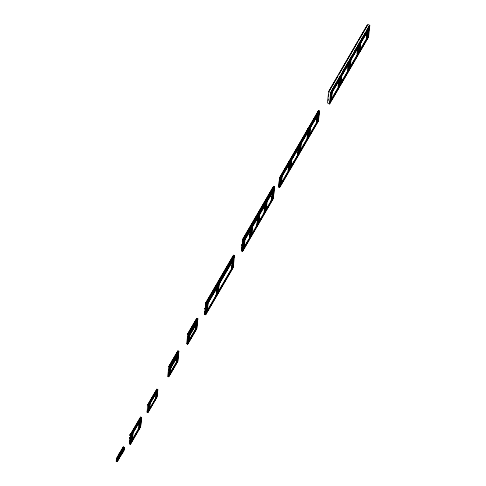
<?xml version="1.0" encoding="UTF-8"?>
<svg xmlns="http://www.w3.org/2000/svg" width="486" height="486" viewBox="0 0 486 486"><rect width="100%" height="100%" fill="white"/><g stroke="black" fill="none" stroke-linecap="round" stroke-linejoin="round"><path stroke-width="0.73" d="M169.729 367.124L168.842 366.499L178.004 350.941L168.879 366.632L169.681 367.088L168.666 376.778L167.804 376.31L168.83 366.505L169.827 367.07L168.66 376.772L177.785 361.201L178.805 351.39L177.979 350.971M187.809 333.894L196.958 318.318L197.784 318.737L196.745 328.548L187.639 344.118L186.782 343.657L187.803 333.846L188.708 334.471L187.821 333.846L196.866 318.287M119.307 453.796L119.307 453.796A6.373 6.263 6.3 0 0 118.499 455.188L118.572 455.285A6.136 6.032 6.3 0 1 119.343 453.918L119.131 454.331M169.298 375.623L169.985 368.91L178.089 355.072L177.287 361.906L169.207 375.569M170.325 366.335L169.985 369.02L178.058 354.956L178.368 352.544L170.288 366.401M188.276 342.964L188.926 336.19L197.097 322.163L196.265 329.253L188.185 342.909M196.283 329.162L196.909 322.461L188.957 336.367L188.951 335.96L188.331 342.873M318.087 111.701L280.203 176.922L281.194 177.487L280.027 186.697L308.513 137.781L309.527 128.486L308.501 137.787L317.99 121.476L319.102 112.26L317.947 121.324L318.561 120.492L280.009 186.618M280.094 186.648L279.535 187.523L278.666 187.08L279.626 177.748L280.647 178.259L319.533 111.215L318.707 110.644L318.518 112.059M331.209 100.657L338.475 88.185L339.422 79.753L332.12 92.188M358.413 54.183L339.483 86.654L340.558 77.389L349.987 60.981L349.063 70.288L358.431 54.177L359.519 44.791L369.044 28.401L367.878 37.75L368.096 35.587M359.561 42.975L359.446 44.949L350.072 61.042M369.062 26.621L369.062 28.231L331.021 93.828L369.062 28.231L369.251 26.505L360.193 41.887L360.096 43.54M367.975 37.732L368.534 36.815L369.785 25.43L367.787 24.3L328.736 91.496L327.479 102.874L329.484 104.004L329.994 103.123L331.215 91.751L340.249 76.411L339.914 78.258M359.628 42.975L340.729 75.488L339.477 86.794L329.994 103.123M330.097 102.904L331.027 93.434L331.021 93.828L340.607 77.365L340.662 75.512M338.748 74.461L357.775 41.681L338.851 74.37M318.421 112.114L318.622 110.656L279.687 177.852L318.579 110.699M278.691 187.049L279.644 177.694L280.635 178.24L279.523 187.547L280.519 178.234L319.539 111.106L318.488 120.406M358.54 53.982L367.92 37.744L358.498 54.025L359.373 44.657M118.876 454.586L119.513 453.875M129.884 438.25L129.847 438.651L129.774 438.05M130.114 435.146L130.594 435.116L130.139 434.897L130.4 435.596L130.157 435.164M204.661 312.443L205.135 312.449L204.97 312.711M205.785 303.944C207.048 303.367 204.448 304.394 205.791 305.263M241.809 248.303C242.629 248.455 241.275 248.018 241.512 249.148M242.38 245.442L241.913 245.187L242.21 246.098L241.894 245.053L242.192 245.886L241.985 245.072L242.259 245.327M242.757 241.627L242.338 241.427L242.745 240.479M264.591 202.668L264.627 202.468M288.842 162.275L288.921 161.37L289.699 161.091M307.729 129.057C307.966 130.564 307.438 128.365 308.513 129.069M129.306 441.847L129.367 441.385L129.987 441.543M129.914 440.65L129.434 441.13L130.017 441.3M129.792 440.966C128.662 441.841 130.722 440.359 129.507 441.009M129.847 437.758C129.944 439.301 129.197 438.475 130.436 437.54M131.001 434.241C131.19 433.53 129.148 435.432 130.479 435.104M130.242 434.946L130.643 434.016M130.503 434.909C129.707 434.715 130.971 433.889 130.625 434.66M129.792 441.355L129.634 441.015M205.025 311.374L204.819 312.996M204.983 308.914L205.043 308.458L205.517 308.993L205.074 308.701L205.128 309.035M204.831 312.316C204.351 311.745 205.912 311.368 204.879 311.593M204.758 311.805L205.08 311.575L205.22 311.994M205.693 308.367L205.28 307.99L205.335 308.695M205.335 308.798C204.922 308.173 205.669 307.687 205.426 307.778M241.433 249.111L241.493 248.656M241.785 248.996L241.651 248.632L241.451 248.941M241.767 248.401L241.694 248.717M241.979 245.047L242.247 244.592L242.247 245.217M242.277 241.487L242.386 240.928M241.894 245.053L242.101 244.695L242.283 245.096M242.714 240.345L242.295 241.317L242.642 241.821M242.702 241.305L242.678 240.77M242.49 240.849L242.569 240.455M264.487 202.735L264.621 202.547M307.875 129.379L307.845 129.713L308.233 128.747M308.397 128.826L307.82 128.845L308.367 129.155M308.318 128.887L308.185 129.197M130.035 438.907C128.93 438.366 131.226 437.837 129.969 437.613M205.323 311.921L204.667 312.194L204.946 312.893M205.876 305.135L205.529 304.57L205.979 304.825M241.985 249.045L241.536 248.759L241.882 249.354M242.344 241.481L242.763 240.995M288.793 162.269C288.884 162.573 288.556 161.595 288.982 162.524M307.784 129.136L307.893 129.665M307.79 129.543L307.924 128.918L308.276 129.039M116.276 461.123L116.5 458.59L123.244 446.986C128.286 448.754 116.391 459.191 117.229 461.639L116.227 461.074L117.229 461.639L117.503 459.155L124.246 447.551L123.262 446.986L123.11 448.232M117.709 460.643C118.444 453.566 117.424 464.634 117.819 459.112M122.861 450.346L118.748 457.198L118.602 458.857L122.527 451.883L122.873 450.34L122.502 451.931M118.602 458.857L118.876 457.186M123.602 448.693L123.42 450.856L123.608 448.59L122.648 448.183L123.651 448.748L117.934 458.577M123.93 449.884L124.203 447.399L117.375 459.13L117.071 461.682L123.869 450.006M129.41 441.361L129.689 442.43L129.501 440.936M130.175 435.322L130.418 435.808L130.23 434.308M130.005 437.819L129.969 437.503M130.096 441.167L129.653 440.875L130.187 440.96M130.011 437.6C130.88 437.23 129.738 437.661 130.461 437.856M130.382 434.247L130.266 434.715L131.433 435.183L141.56 417.535L140.6 417.122L130.43 434.618L140.752 417.085M129.343 442.011L129.817 441.835L129.41 441.488L129.713 442.199L129.859 441.78L129.361 441.792L129.525 441.367M130.224 438.433L129.774 438.178L130.096 438.354M130.801 434.132L130.868 434.047M131.56 433.64L131.208 433.439L131.603 433.263M131.256 439.593L131.42 438.123M140.563 426.556L130.278 444.247L131.275 435.225L141.554 417.535L140.606 426.708L130.88 443.42L131.852 434.387L130.892 443.42L130.339 444.265L129.422 443.7L130.436 444.204L131.433 435.183L130.485 434.606M131.919 440.061L132.156 437.874M132.399 435.693L132.642 433.506M133.079 432.826L132.083 441.033L132.927 432.886L139.932 421.07L138.935 429.278L139.932 421.07M138.814 425.961L139.057 423.78M139.579 420.979L138.692 428.986L131.84 440.784M141.11 418.689L140.035 427.692L141.122 418.683L131.882 434.551M148.759 408.331L148.923 406.837M148.491 411.405L156.565 397.56L157.318 390.811L149.33 404.565L148.473 411.46L149.232 404.71M155.544 398.83L149.366 409.674L149.998 403.423L156.431 392.603L155.642 398.909L156.413 392.603M149.366 409.674L150.156 403.362M156.583 397.512L157.106 390.932M156.972 396.783L157.756 389.657L156.899 389.195L147.78 404.771L148.783 405.336L157.756 389.657L148.631 405.354L147.835 412.499L157.014 396.94L157.798 389.815L156.814 389.243M168.241 375.162L168.405 373.667M168.733 370.69L168.897 369.202M169.25 366.869L169.389 365.709M170.039 372.331L169.887 373.685L176.169 362.884L176.77 357.447M170.337 369.615L170.562 367.574M170.762 367.708L170.136 373.934L170.768 367.683L177.196 356.864L176.412 363.17L177.196 356.864M170.859 366.827L171.042 365.18L170.902 366.979M172.287 361.675L171.941 361.353A6.373 6.263 6.3 0 1 172.743 360.005L172.287 361.074M176.266 360.053L176.491 358.012M170.963 366.778L177.111 356.086L177.475 354.33L177.232 356.11L169.966 368.613L169.256 375.49M177.19 361.815L177.906 355.145M178.186 352.617L177.949 355.011M169.778 367.021L178.799 351.396L177.742 361.043M187.219 342.502L187.383 341.014M187.711 338.037L187.875 336.549M188.155 334.368L188.349 333.074L196.332 319.326M186.752 343.62L187.687 344.106L188.756 334.429L197.778 318.737L188.659 334.429L187.639 344.124L196.757 328.433M188.586 339.192L188.75 337.703M189.254 333.566L189.042 336.051L189.224 333.615L197.346 319.891L196.927 322.358M189.34 333.621L188.987 336.112L196.21 323.457L196.453 321.677L190.123 332.546L189.88 334.325M189.018 339.678L188.866 341.032L195.147 330.225L195.743 324.794M189.315 336.956L189.54 334.921M189.795 335.152L189.109 341.281L189.74 335.054L196.174 324.205L195.384 330.516L196.174 324.205M189.88 334.21L190.178 332.442M195.172 328.074L195.396 326.039M189.941 334.125L196.083 323.433L196.453 321.677M196.982 322.364L197.261 319.976M196.958 318.318L197.826 318.822L196.715 328.39M205.365 309.503L205.043 308.458M205.56 304.175L205.596 305.117M204.746 312.777L204.612 312.285M205.718 304.546C204.995 303.944 206.915 303.452 205.87 303.756M204.703 314.163L205.675 314.715L206.969 303.161L205.967 302.596L206.969 303.161L234.44 255.654L206.817 303.179L205.535 314.752L232.636 268.345L233.687 258.831L207.273 304.06L206.264 313.725L205.651 314.752L204.734 314.302L205.967 302.596L233.584 255.186L233.48 256.644M205.772 308.233L205.329 307.942L205.87 308.033M217.406 286.406L217.789 284.741L217.436 286.357L207.346 303.932L207.467 302.268M207.358 303.695L206.161 313.695M207.243 309.309L207.486 307.085M207.735 304.856L207.777 302.523M216.13 296.272L207.212 311.83L208.154 302.79L217.327 287.25L216.227 296.351L217.315 287.256M217.029 287.062L216.045 295.962L207.37 310.888M218.178 285.495L217.108 295.063L206.277 313.494M217.06 295.051L218.36 283.642M218.007 291.387L218.25 289.158M218.414 287.676L218.828 283.97M219.156 284.067L218.062 293.167L218.998 284.152L232.739 260.727L231.64 269.827L232.739 260.727M232.278 262.021L231.458 269.438L217.843 292.87M233.274 257.349L233.359 258.491L218.135 284.693M233.323 256.687L233.487 255.247L234.44 255.654L233.207 267.361L232.508 268.351M233.359 258.491L233.474 257.459M232.806 265.459L232.964 263.995M233.292 261.067L233.45 259.603M218.202 285.033L233.505 258.704L233.888 257.039L233.602 258.783L207.279 304.036M217.12 294.832L232.527 268.539L233.657 258.68M242.01 245.63L241.949 245.454M250.472 237.539L242.386 251.347L243.686 239.732L274.481 186.752L273.211 198.3L272.567 199.631L242.538 251.305L241.585 250.898L242.812 239.191L273.685 186.296L274.547 186.849L273.254 198.452L250.46 237.466M243.194 239.963L243.401 238.413M244.203 240.291L258.534 215.638L258.916 213.968L258.692 215.608L244.124 240.631L243.006 250.29M244.318 238.863L243.121 250.09M243.644 248.018L244.008 246.645M244.251 244.422L244.501 242.198M244.665 240.71L244.628 239.112M249.525 238.808L244.063 248.425L244.993 239.41L250.691 229.842L249.591 238.936L250.648 229.884M243.844 248.127L249.409 238.553L250.308 230.394M250.837 233.839L251.001 232.375M251.323 229.447L251.541 227.867L250.484 237.417M251.541 228.08L250.375 237.618M251.535 232.49L251.778 230.267M252.027 228.037L252.191 226.555M258.042 217.175L252.362 226.737L251.426 235.753L256.918 226.069L258.054 217.169L256.912 226.221M251.426 235.753L252.52 226.652M253.236 231.512L251.207 235.455L256.772 225.881L257.677 217.722M258.503 214.393L258.388 215.426L244.063 240.084M258.904 215.407L257.768 224.89M259.002 215.268L257.902 224.769M265.812 200.025L272.919 187.572L273.776 188.173L273.575 189.747L259.324 214.49L259.506 212.935M258.813 219.964L258.977 218.481M259.305 215.517L259.469 214.028M258.825 222.187L259.724 214.065L258.789 223.08L264.275 213.421L265.417 204.497L264.275 213.548M264.177 210.274L264.427 208.051M264.591 206.562L264.755 205.08M258.856 222.29L264.056 213.354L264.955 205.195M265.405 209.958L265.563 208.494M265.891 205.566L266.049 204.102M265.265 212.096L266.273 202.522L265.131 212.218M265.733 209.405L265.897 207.923M265.933 209.515L266.261 206.55M266.425 205.068L266.753 202.097M272.786 191.824L271.65 200.724L266.152 210.408L267.087 201.392L272.786 191.824L271.808 200.682L270.787 200.39M271.461 198.343L271.71 196.119M271.953 193.89L272.117 192.407M266.225 209.618L271.419 200.682L272.318 192.523M273.521 188.556L273.405 189.589L259.451 213.597M273.618 190.123L272.494 199.546M273.934 188.131L272.634 199.424M279.207 186.168L279.25 184.637M279.493 182.384L279.705 180.835M279.717 177.785L280.635 178.24L279.572 187.535M280.07 186.709L281.066 177.463L318.992 112.412L318.044 111.798M281.187 182.578L281.351 181.084M281.601 178.842L281.935 175.853M288.362 171.904L281.273 184.322L282.141 175.962L289.48 163.569L288.575 171.746L289.322 163.606M288.994 161.601L289.492 161.285L289.018 161.249M289.346 161.206L289.018 161.352M281.206 183.307L288.016 171.582L288.265 169.341M288.514 167.099L288.763 164.857M281.023 184.073L288.216 171.692L289.042 164.219M290.671 161.182L289.547 170.404L289.85 167.239M290.178 164.232L290.349 162.725M290.828 164.778L291.078 162.537M297.839 155.599L290.75 168.01L291.618 159.657L298.957 147.258L297.936 155.678L298.945 147.264M290.75 168.01L291.667 159.779L298.847 147.416M297.742 153.035L297.991 150.794M298.155 149.293L298.319 147.799M297.693 155.386L290.3 167.652L297.693 155.386L298.604 147.167M299.406 150.18L299.576 148.673M300.05 144.798L299.036 154.092L300.148 144.871L299.145 144.306L300.148 144.871M300.141 149.961L300.391 147.72M300.555 146.225L300.804 143.984M308.434 130.953L301.144 143.479L300.226 151.705L301.095 143.346L308.434 130.953L307.413 139.367L308.337 131.007M307.887 128.966L307.741 129.391M300.16 150.69L306.97 138.966L307.219 136.724M307.383 135.23L307.717 132.241M299.977 151.456L307.17 139.081L307.996 131.609M308.239 129.355L307.79 129.1M309.454 135.151L316.647 122.77L309.454 135.151L309.618 133.656M309.782 132.162L310.117 129.173M309.704 135.4L310.56 127.065L317.911 114.647L316.89 123.061L317.868 114.684M316.696 120.419L316.945 118.177M317.109 116.683L317.273 115.188M316.647 122.77L317.473 115.297M318.36 117.563L318.53 116.057M328.153 100.559L328.311 99.132M328.627 96.271L328.785 94.843M329.484 104.004L330.735 92.626L369.785 25.43M330.923 92.243L330.802 93.367L368.71 28.139L364.336 35.205M331.276 91.751L331.088 93.713M331.173 98.36L331.403 96.252M331.713 93.44L331.871 92.036M331.221 99.861L332.126 92.267M332.114 92.212L331.148 100.559M338.086 86.569L338.323 84.467M338.554 82.359L338.785 80.251M338.985 80.36L338.135 88.088L331.318 99.818M339.185 80.494L338.408 88.282L339.234 79.826M340.65 82.055L340.419 84.163L347.612 71.782L348.541 63.35M340.959 79.242L341.117 77.839M347.909 71.964L348.899 63.441L347.952 71.879L340.662 84.406L341.615 75.925M340.662 84.406L341.603 75.962M347.563 70.263L347.612 71.782M347.8 68.155L348.031 66.047M350.035 61.011L348.954 70.488L329.958 102.947M350.127 65.744L350.357 63.636M350.667 60.829L350.825 59.42M358.212 47.178L351.032 59.535L350.139 68.101L357.283 55.592L358.376 47.136L357.35 55.58M357.04 53.958L357.277 51.85M357.508 49.742L357.739 47.634M358.018 47.045L357.089 55.477L350.272 67.202M358.777 50.471L358.935 49.056M359.245 46.213L359.433 44.724M359.731 42.877L359.482 44.578L359.585 42.926M359.604 49.438L359.373 51.546L366.565 39.166L367.495 30.74M359.913 46.626L360.071 45.222M359.628 51.559L360.509 43.224L367.853 30.831L366.924 39.22L359.725 51.638L366.906 39.263L367.726 30.989M360.509 43.224L359.676 51.589M366.517 37.647L366.565 39.166M366.754 35.545L366.985 33.437M367.811 30.873L366.863 39.354M368.491 32.033L368.649 30.618M367.89 37.872L368.995 28.467M369.129 26.627L368.88 28.297M289.474 161.291L289.042 161.54L289.504 161.704M177.354 351.986L169.48 365.764M340.425 77.438L340.504 77.122M367.252 25.375L358.231 40.897L367.197 25.588M281.115 177.493L280.264 177.013M167.761 376.225L168.764 376.723L177.785 361.086M170.136 373.934L176.339 363.042M177.919 350.971L178.848 351.548L169.814 367.052M189.109 341.281L195.317 330.389M310.621 127.162L317.801 114.799M130.096 434.763L130.072 435.395M129.732 438.074L129.902 437.765M205.493 304.43L205.809 305.481M205.019 308.677L205.135 308.385M307.705 129.276L307.911 129.932M117.096 457.97L122.751 448.214M147.823 404.923L156.948 389.207M171.084 365.332L177.463 354.337M259.767 214.223L265.405 204.503M264.427 213.403L263.485 212.947M331.191 100.596L338.493 88.142M130.491 434.35L130.564 434.715M130.035 438.87L129.865 437.625L130.041 438.105M129.987 437.916L129.999 438.214M129.349 441.446L129.701 441.355M129.896 441.282L129.665 440.899L130.102 441.13M205.882 304.023L205.766 304.455L206.192 303.799M205.025 308.519L205.28 307.875M205.572 308.355L205.226 308.203M205.657 308.343L205.444 308.154M204.721 311.891L205.092 312.328M204.667 312.194L204.794 312.723M242.441 240.631L242.745 241.068M241.475 248.717L241.876 247.969M241.633 248.279L241.767 248.783M288.994 161.461L288.836 162.603M289.389 161.789L288.903 161.674M289.401 161.704L288.957 161.771M307.93 128.966L308.379 128.966L307.972 128.948M129.859 441.61L129.713 442.199L129.896 441.938M118.839 455.558L118.517 455.279L118.797 454.726M172.032 361.335L172.238 360.885M233.134 267.27L232.539 268.308M130.266 438.585L129.762 438.317L129.999 438.548M130.406 435.559L130.114 435.256M242.198 245.849L242.301 245.539M118.815 455.042L119.137 454.288M172.257 361.207L172.955 360.041L172.512 360.472M149.251 402.876L151.425 399.134M189.273 331.956L190.366 330.085M206.726 301.697L216.404 285.045M217.546 283.083L232.502 257.343M258.704 212.261L265.064 201.313M258.661 215.62L273.703 189.771M289.468 163.569L282.129 175.987M307.316 139.294L300.287 151.504M242.739 241.572L242.35 241.524M329.229 90.797L337.873 75.925M243.954 237.642L256.772 215.584M329.374 90.675L337.831 76.126M171.023 363.358L172.84 360.241M173.563 358.99L176.102 354.622M191.454 328.208L192.177 326.963M192.906 325.711L193.628 324.466M194.351 323.214L195.08 321.969M205.505 304.564L205.833 304.272M130.205 434.539L130.461 435.037M307.82 128.845L307.869 129.877M170.78 364.895L171.546 363.583M172.305 362.277L173.065 360.964M189.759 332.242L190.518 330.93M191.284 329.617L192.426 327.655M207.273 302.134L208.032 300.822M208.792 299.516L209.934 297.547M210.693 296.241L211.459 294.929M212.601 292.967L213.36 291.655M214.119 290.342L215.262 288.38M216.027 287.068L216.786 285.762M217.928 283.794L218.688 282.488M219.447 281.175L220.589 279.213M221.355 277.901L222.114 276.595M222.874 275.283L224.016 273.32M224.781 272.008L225.54 270.696M226.3 269.39L227.442 267.422M228.201 266.115L229.343 264.147M230.109 262.841L230.868 261.529M231.628 260.217L232.77 258.254M245.74 235.935L246.87 233.991M247.623 232.691L248.382 231.397M249.136 230.097L250.266 228.153M251.019 226.853L251.772 225.553M252.526 224.259L253.662 222.309M254.415 221.015L255.168 219.715M255.922 218.414L257.051 216.47M257.805 215.17L258.564 213.876M259.245 212.698L260.004 211.398M260.757 210.098L261.511 208.804M262.64 206.854L263.394 205.56M264.147 204.26L264.9 202.96M266.036 201.016L266.79 199.716M267.543 198.422L270.186 193.878M270.939 192.578L273.575 188.039M131.08 433.883L140.162 418.276M148.801 403.386L156.322 390.361M207.279 302.918L217.777 284.747M217.935 284.577L233.875 257.039M244.239 239.319L258.916 213.968M259.251 213.482L273.825 188.282M119.034 454.872L120.801 451.828M133.674 429.764L134.428 428.476M137.046 423.962L137.793 422.674M152.154 397.882L155.417 392.269M281.388 175.416L282.135 174.134M282.876 172.852L283.994 170.926M284.741 169.644L285.489 168.363M286.23 167.081L288.095 163.873M291.612 157.829L294.218 153.339M296.454 149.494L297.572 147.568M301.83 140.235L302.948 138.316M305.184 134.464L307.413 130.57M310.566 125.212L312.802 121.366M313.92 119.441L315.779 116.233M207.097 303.683L217.376 285.999M171.285 365.903L176.995 356.08M188.744 335.869L189.504 334.556M190.263 333.25L195.973 323.427M117.697 458.292L119.599 455.011M120.741 453.043L121.506 451.737M148.971 404.474L149.737 403.161M150.873 401.199L151.638 399.887M244.276 240.613L273.569 190.075M332.12 89.728L332.88 88.422M333.639 87.116L336.294 82.553M337.053 81.247L337.806 79.941M338.949 77.985L339.702 76.679M342.357 72.116L345.011 67.548M345.771 66.242L348.426 61.679M349.179 60.373L351.834 55.805M354.488 51.243L356.76 47.324M357.903 45.368L360.175 41.456M361.311 39.5L363.965 34.931M364.725 33.631L365.484 32.325M366.62 30.369L368.892 26.457M330.602 93.257L334.392 86.733M335.146 85.427L337.8 80.864M338.56 79.558L339.696 77.602M340.455 76.296L341.215 74.99M341.974 73.69L349.932 59.991M350.692 58.684L353.346 54.116M354.1 52.816L358.65 44.985M359.786 43.029L362.064 39.117M362.823 37.811L363.577 36.505M118.226 459.088L122.794 451.221M130.406 438.329L130.078 438.888L129.732 438.481M117.721 460.503L122.946 451.421M341.658 75.767L348.899 63.441M242.143 248.565L241.894 248.352M129.689 442.43L130.011 441.871M169.687 373.576L176.169 362.884M188.665 340.923L194.947 330.115M204.995 312.875L205.317 312.316M149.372 409.248L155.842 398.119M156.535 397.548L147.866 412.468L146.979 411.952L147.993 412.462L148.783 405.336L147.793 404.765L147.088 411.97M132.016 440.018L138.492 428.877M208.306 308.829L210.942 304.285M211.696 302.985L215.845 295.853M218.02 292.104L230.88 269.979M244.756 246.098L248.838 239.076M253.978 230.236L254.719 228.961M255.46 227.679L256.772 225.881M258.655 222.181L261.997 216.434M262.738 215.158L264.056 213.354M266.024 209.509L271.419 200.682M132.143 440.832L138.838 429.199M218.123 292.967L231.543 269.748M309.764 135.199L316.842 123.013M331.118 99.703L337.934 87.978M340.595 83.398L347.034 72.323M350.072 67.086L356.888 55.361M359.549 50.781L365.988 39.706M347.751 71.995L340.674 84.175M357.319 55.744L350.151 67.87M307.383 130.448L307.389 130.801M318.938 112.406L318.099 111.804M273.545 186.338L274.529 186.903L243.814 239.756L242.538 251.305L241.591 250.891L242.866 239.319L273.679 186.302M123.395 446.95L116.555 458.723L116.324 461.153M204.788 314.223L206.015 302.729L233.632 255.205M129.531 443.718L130.643 434.575M205.141 312.413C204.776 313.282 204.491 311.726 205.001 312.674M308.197 129.428L307.784 129.276M288.927 161.443L289.632 161.085M205.718 304.388L205.669 304.692M205.201 308.264L205.274 308.574M129.871 437.698L130.461 437.315M172.512 360.387L172.822 360.023M119.07 454.228L119.38 453.857M119.07 454.307L119.52 453.833M273.764 189.637L272.81 189.23M216.349 296.114L215.389 295.701M171.953 361.438L172.032 361.365A6.136 6.032 6.3 0 1 172.785 360.077L172.797 359.98M139.008 429.077L138.097 428.628M241.937 248.091L241.676 248.225M205.772 303.92L206.38 304.023M204.77 311.848L205.025 312.03M307.972 129.015L308.416 128.735M204.91 311.726L205.378 311.301M119.362 453.772L119.301 453.839A6.373 6.263 6.3 0 0 118.493 455.236L118.511 455.321M308.416 129.252L308.233 128.754M206.034 303.963L206.313 303.914M241.87 247.975L242.222 247.896M205.195 311.326L205.463 311.708M129.598 440.923L130.066 440.851M205.092 311.496L205.384 311.799M130.139 437.522L130.558 437.649M140.6 417.122L141.602 417.687L140.503 426.672M308.373 129.003L308.051 129.003M242.696 241.281L242.393 241.08L242.824 241.421M242.228 245.4L241.949 245.102M241.858 248.164L242.228 248.395M241.724 248.607L241.742 248.978M130.048 437.722L130.491 437.977L130.133 437.777M340.085 76.496L339.878 78.203M289.413 161.522L289.085 161.334L289.595 161.534M205.851 304.71L205.578 304.412M171.935 361.396L172.378 361.706M170.221 366.335L170.064 368.667M318.628 110.705L319.551 111.166M328.736 91.496L330.735 92.626M289.213 161.401L289.583 161.613L289.073 161.309M289.188 161.522L289.547 161.723M272.749 189.346L273.648 189.874M242.362 241.311L242.812 241.566L242.332 241.433M242.368 245.588L241.931 245.327M241.949 248.018L242.32 248.231M241.597 249.373L241.524 248.893L241.967 249.19M241.524 249.002L241.894 249.215M205.93 303.872L206.301 304.084M205.535 304.534L205.985 304.789M205.833 305.244L205.457 304.661L205.961 304.971M205.511 304.85L205.882 305.062M205.535 308.853L205.086 308.561L205.347 309.29M205.438 309.084L205.189 308.64M205.432 309.157L205.062 308.95L205.39 309.272M205.086 311.569L205.457 311.775M205.074 311.641L205.444 311.848M205.049 311.757L205.408 311.963M204.661 312.553L205.031 312.759M187.875 333.937L188.659 334.429M131.232 433.202L131.591 433.403M130.552 434.126L130.922 434.338M130.126 435.006L130.57 435.298M130.175 437.515L130.546 437.722M130.126 438.7L129.792 438.475M129.744 438.566L130.12 438.779M129.811 440.826L130.181 441.039M129.805 440.893L130.175 441.106M129.768 441.088L130.126 441.288M129.404 441.665L129.756 441.956L129.391 441.695M118.596 455.2L118.936 455.54M242.301 241.256L242.66 242.071L242.411 241.591M241.84 249.47L241.536 248.929M241.815 249.701L241.463 248.881M130.054 439.119L129.707 438.7M241.858 245.278L241.937 245.6M288.751 162.057L288.86 162.385M205.517 304.673L205.602 305.008L205.529 304.71M116.5 458.59L117.503 459.155L116.519 458.59M242.812 239.191L243.814 239.756L242.866 239.203M129.805 442.181L129.92 441.871L129.805 442.181M206.009 303.914L206.009 303.92"/></g></svg>
